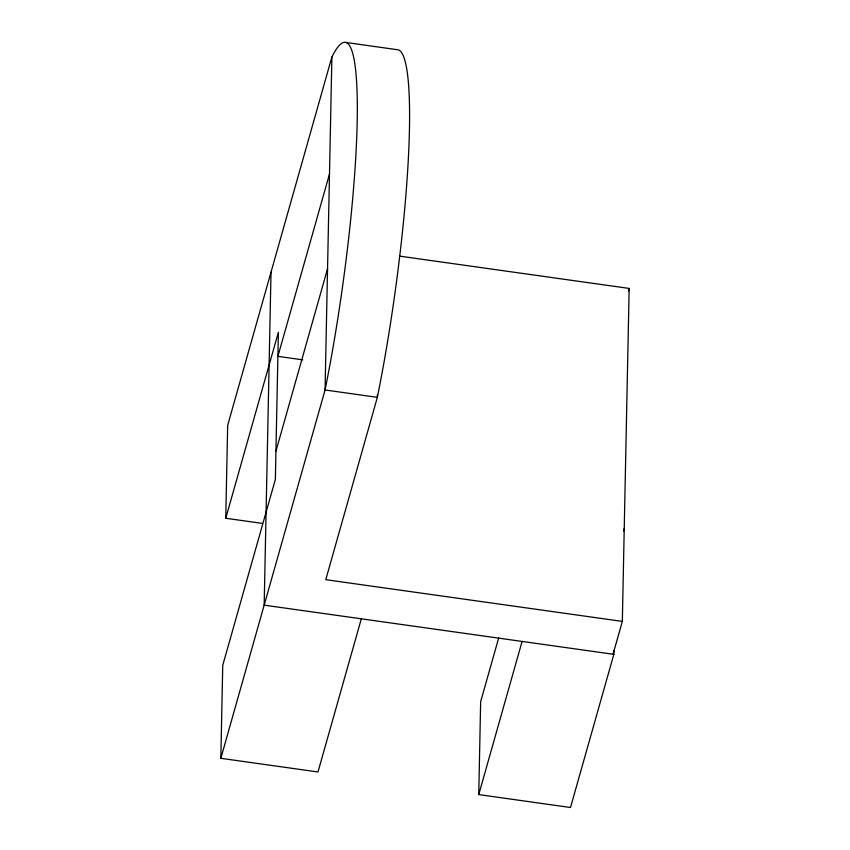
<?xml version="1.0" encoding="UTF-8"?>
<svg xmlns="http://www.w3.org/2000/svg" width="850" height="850" viewBox="0 0 850 850"><rect width="100%" height="100%" fill="white"/><g stroke="black" fill="none" stroke-linecap="round" stroke-linejoin="round"><path stroke-width="1.27" d="M361.324 618.811L317.985 771.97L220.83 758.306L222.742 665.369L275.368 479.389L278.386 332.276L225.76 518.266L262.523 523.43M225.76 518.266L227.673 425.329L331.893 57.003A244.141 31.259 -82 0 1 357.181 122.049A244.141 31.259 -82 0 1 325.061 389.98L220.83 758.306M271.012 272.159L264.169 605.147L613.849 654.341L613.923 650.356M331.893 57.003L325.061 389.98L377.358 397.343A244.141 31.259 -82 0 0 398.469 49.863L346.173 42.5M377.411 394.708L377.358 397.343L325.763 579.679L622.327 621.403L629.17 288.426L399.521 256.116M613.849 654.341L570.499 807.5L478.752 794.591L480.654 701.654L498.716 637.84M329.492 174.027L277.897 356.362L302.738 359.858M275.953 451.095L327.547 268.759M478.752 794.591L522.091 641.431M628.458 290.955L629.17 288.426M623.528 530.995L624.24 528.466M613.041 654.224L622.327 621.403"/></g></svg>
